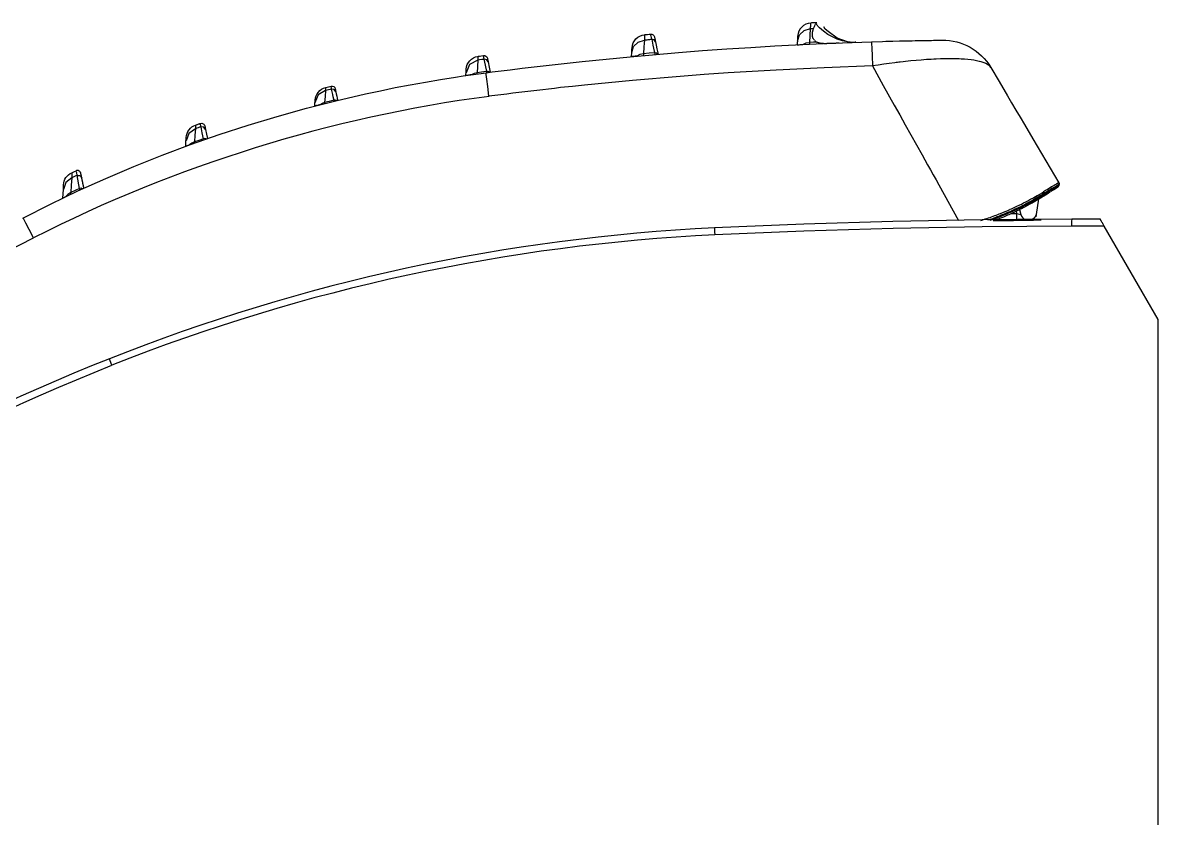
# Model space of a CAD drawing. Header units: millimetres. Extents: x 1291 to 5660, y 748 to 2981.
# Drawn here: x 2587.8 to 2752.1, y 1925.6 to 2040.8 of the extents above; entities that cross this region are included whole.
import ezdxf

# ---------------------------------------------------------------- set-up
doc = ezdxf.new("R2010")
doc.units = ezdxf.units.MM

msp = doc.modelspace()

# ---------------------------------------------------------------- linework, layer by layer
for points in [[(2708.35, 2037.97), (2707.93, 2037.95, -0.210538), (2702.58, 2040.65), (2702.62, 2040.7), (2702.7, 2040.78), (2702.72, 2040.8), (2702.73, 2040.8), (2702.62, 2040.8), (2702.5, 2040.79), (2702.39, 2040.79), (2702.27, 2040.78), (2702.05, 2040.78), (2701.95, 2040.77), (2701.84, 2040.76, 0.383441), (2699.93, 2038.87), (2699.93, 2038.82), (2699.92, 2038.77), (2699.92, 2038.68), (2699.91, 2038.58), (2699.9, 2038.46), (2699.9, 2038.31), (2699.89, 2038.13), (2699.87, 2037.87), (2699.85, 2037.61)], [(2587.8, 2012.53), (2591.77, 2014.53), (2595.77, 2016.45), (2599.81, 2018.26), (2603.87, 2019.99), (2607.95, 2021.62), (2612.07, 2023.16), (2616.22, 2024.61), (2620.4, 2025.97), (2624.6, 2027.24), (2628.83, 2028.42), (2633.09, 2029.5), (2637.38, 2030.5), (2639.54, 2030.96), (2641.7, 2031.4), (2643.87, 2031.82), (2646.05, 2032.21), (2648.23, 2032.58), (2650.43, 2032.93), (2651.52, 2033.09), (2652.62, 2033.25), (2653.73, 2033.41), (2654.83, 2033.55), (2655.7, 2033.67), (2656.57, 2033.78), (2657.44, 2033.89), (2658.3, 2033.99), (2660.04, 2034.21), (2661.78, 2034.42), (2663.52, 2034.62), (2665.26, 2034.81), (2667, 2035), (2668.74, 2035.19), (2675.7, 2035.88), (2682.67, 2036.48), (2686.16, 2036.76), (2689.66, 2037), (2693.15, 2037.23), (2696.64, 2037.44), (2703.64, 2037.78), (2710.63, 2038.05), (2712.19, 2038.09), (2712.7, 2038.11), (2712.82, 2038.11), (2712.95, 2038.11), (2713.08, 2038.12), (2713.21, 2038.12), (2713.45, 2038.13), (2713.71, 2038.13), (2714.68, 2038.16), (2715.16, 2038.17), (2715.62, 2038.18), (2715.68, 2038.18), (2715.96, 2038.19), (2716.08, 2038.19), (2716.3, 2038.19), (2716.51, 2038.2), (2716.93, 2038.21), (2717.33, 2038.22), (2717.71, 2038.22), (2718.08, 2038.23), (2718.17, 2038.23), (2718.25, 2038.23), (2718.59, 2038.24), (2718.75, 2038.24), (2719.04, 2038.24), (2719.32, 2038.25), (2719.57, 2038.26), (2719.8, 2038.26), (2720, 2038.26), (2720.48, 2038.27), (2720.59, 2038.27), (2720.84, 2038.27, -0.269058), (2727.87, 2034.33), (2729.08, 2032.28), (2730.29, 2030.22), (2730.9, 2029.18), (2731.52, 2028.15), (2732.14, 2027.11), (2732.75, 2026.07), (2733.98, 2023.97), (2735.23, 2021.87), (2735.85, 2020.81), (2736.48, 2019.75), (2737.1, 2018.69), (2737.74, 2017.63), (2737.72, 2017.63), (2737.69, 2017.62), (2737.65, 2017.59), (2737.58, 2017.56), (2737.55, 2017.54), (2737.5, 2017.51), (2737.48, 2017.5), (2737.45, 2017.49), (2737.4, 2017.46), (2737.29, 2017.39), (2737.15, 2017.31), (2737.12, 2017.3), (2737.09, 2017.27), (2737.04, 2017.25), (2737.01, 2017.23), (2736.93, 2017.18)], [(2675.94, 2035.9), (2675.92, 2035.9), (2675.89, 2035.9), (2675.89, 2035.9), (2675.92, 2036.48), (2675.93, 2036.64), (2675.94, 2036.78), (2675.95, 2036.91), (2675.95, 2037), (2675.96, 2037.08), (2675.96, 2037.14), (2675.96, 2037.17), (2675.96, 2037.18, -0.371028), (2677.77, 2039.07), (2677.87, 2039.08), (2677.97, 2039.09), (2678.08, 2039.1), (2678.19, 2039.11), (2678.42, 2039.13), (2678.54, 2039.14), (2678.66, 2039.16), (2678.75, 2039.16), (2678.84, 2039.14), (2678.93, 2039.11), (2679.01, 2039.06), (2679.07, 2039), (2679.13, 2038.93), (2679.17, 2038.85), (2679.2, 2038.76), (2679.2, 2038.75), (2679.21, 2038.71), (2679.22, 2038.65), (2679.24, 2038.57), (2679.26, 2038.47), (2679.29, 2038.34), (2679.32, 2038.19), (2679.35, 2038.02), (2679.45, 2037.53), (2679.55, 2037.04), (2679.64, 2036.64), (2679.72, 2036.24), (2679.7, 2036.24), (2679.68, 2036.23)], [(2653.64, 2035.93), (2653.64, 2035.89), (2653.64, 2035.79), (2653.63, 2035.62), (2653.62, 2035.38), (2653.58, 2034.47), (2653.53, 2033.56), (2653.1, 2033.46), (2652.71, 2033.27, 0.00277), (2651.9, 2033.15), (2651.91, 2033.36), (2651.93, 2033.56), (2651.94, 2033.79), (2651.95, 2033.95), (2651.96, 2034.04), (2651.96, 2034.07, -0.34852), (2653.64, 2035.93), (2653.74, 2035.94), (2653.84, 2035.96), (2654.44, 2036.06, -0.399197), (2655.02, 2035.67), (2655.02, 2035.63), (2655.04, 2035.53), (2655.08, 2035.37), (2655.13, 2035.13), (2655.28, 2034.38), (2655.43, 2033.63), (2655.41, 2033.63), (2655.4, 2033.63)], [(2630.08, 2028.75), (2630.07, 2028.74), (2630.06, 2028.74), (2630.05, 2028.74), (2630.04, 2028.74), (2630.05, 2028.96), (2630.07, 2029.2), (2630.08, 2029.38), (2630.09, 2029.5), (2630.09, 2029.58), (2630.1, 2029.61, -0.327318), (2631.62, 2031.43), (2632.2, 2031.57), (2632.42, 2031.62, -0.414276), (2633.01, 2031.23), (2633.01, 2031.21), (2633.03, 2031.13), (2633.05, 2031), (2633.09, 2030.82), (2633.16, 2030.5), (2633.22, 2030.19), (2633.28, 2029.88), (2633.35, 2029.57), (2633.34, 2029.57), (2633.33, 2029.56)], [(2611.39, 2022.92), (2611.38, 2022.91), (2611.36, 2022.9), (2611.36, 2022.9), (2611.38, 2023.3), (2611.4, 2023.69), (2611.41, 2023.91), (2611.42, 2024.06), (2611.43, 2024.16), (2611.43, 2024.19, -0.309389), (2612.8, 2025.99), (2612.9, 2026.03), (2613, 2026.06), (2613.09, 2026.09), (2613.17, 2026.11), (2613.24, 2026.14), (2613.31, 2026.16), (2613.36, 2026.18), (2613.41, 2026.19), (2613.43, 2026.2), (2613.45, 2026.21), (2613.47, 2026.21), (2613.49, 2026.22, -0.454178), (2614.13, 2025.85), (2614.14, 2025.81), (2614.16, 2025.72), (2614.19, 2025.57), (2614.23, 2025.36), (2614.37, 2024.69), (2614.51, 2024.03)], [(2595.34, 2018.57), (2595.05, 2018.44), (2594.86, 2018.36), (2594.79, 2017.28), (2594.72, 2016.2), (2594.29, 2015.94), (2593.94, 2015.58, 0.00793), (2593.59, 2015.42), (2593.62, 2016.03), (2593.65, 2016.64), (2593.66, 2016.8), (2593.66, 2016.94), (2593.67, 2017.06), (2593.67, 2017.16), (2593.67, 2017.23), (2593.67, 2017.29), (2593.68, 2017.32)], [(2593.68, 2017.33, -0.28784), (2594.88, 2019.09), (2595.19, 2019.23), (2595.49, 2019.36)], [(2732.04, 2013.74), (2732.21, 2013.04, 0.271728), (2732.91, 2012.31)], [(2743.72, 2012.37), (2739.59, 2012.37), (2726.66, 2012.27), (2713.73, 2012.03), (2700.81, 2011.63), (2687.89, 2011.09, 0.082921), (2600.31, 1992.15, 0.072479), (2523.62, 1947.92), (2522.91, 1947.36), (2521.5, 1946.24), (2520.8, 1945.67), (2520.77, 1945.65), (2520.72, 1945.6)], [(2744.31, 2011.36), (2741.94, 2011.36), (2739.58, 2011.36), (2726.66, 2011.26), (2713.75, 2011.02), (2700.84, 2010.62), (2687.93, 2010.08, 0.082866), (2600.68, 1991.21)], [(2521.12, 1945.06), (2521.12, 1945.04), (2521.13, 1945.02), (2521.16, 1944.97), (2521.17, 1944.93), (2521.22, 1944.84), (2521.26, 1944.75), (2521.63, 1945.05), (2522, 1945.35), (2522.37, 1945.65), (2522.74, 1945.94), (2523.49, 1946.54), (2524.23, 1947.13, -0.072517), (2600.68, 1991.21), (2600.41, 1991.87), (2600.31, 1992.15)]]:
    msp.add_lwpolyline(points, format="xyb")
for points in [[(2699.89, 2038.13), (2700.18, 2039.04), (2700.87, 2039.7), (2701.8, 2039.97), (2702.02, 2039.98), (2702.24, 2039.99), (2702.25, 2039.99)], [(2700.28, 2037.63), (2700.32, 2037.63), (2700.37, 2037.63), (2700.47, 2037.64), (2700.52, 2037.64), (2700.59, 2037.64), (2700.66, 2037.65), (2701.14, 2037.87), (2701.67, 2037.96), (2701.74, 2038.96), (2701.8, 2039.97), (2701.81, 2040.16), (2701.82, 2040.32), (2701.82, 2040.45), (2701.83, 2040.57), (2701.83, 2040.65), (2701.84, 2040.71), (2701.84, 2040.76)], [(2702.08, 2039.38), (2702.13, 2039.61), (2702.14, 2039.64), (2702.17, 2039.76), (2702.18, 2039.8), (2702.19, 2039.83), (2702.22, 2039.91), (2702.23, 2039.95), (2702.24, 2039.99)], [(2702.15, 2039.68), (2702.16, 2039.72)], [(2702.25, 2040.01), (2702.25, 2040.02)], [(2702.26, 2040.03), (2702.26, 2040.04), (2702.27, 2040.06)], [(2702.27, 2040.07), (2702.3, 2040.14), (2702.35, 2040.27), (2702.41, 2040.38), (2702.47, 2040.48), (2702.52, 2040.57), (2702.58, 2040.65)], [(2707.13, 2038.05), (2705.65, 2038.57), (2704.33, 2039.52), (2703.93, 2039.89), (2703.73, 2040.19)], [(2675.92, 2036.48), (2676.19, 2037.35), (2676.85, 2038.01), (2677.74, 2038.3), (2677.68, 2037.31), (2677.61, 2036.31), (2677.1, 2036.2), (2676.64, 2035.97), (2676.58, 2035.96), (2676.52, 2035.96)], [(2677.77, 2039.07), (2677.77, 2039.02), (2677.77, 2038.96), (2677.76, 2038.88), (2677.76, 2038.77), (2677.75, 2038.64), (2677.75, 2038.48), (2677.74, 2038.3), (2677.87, 2038.31), (2678.01, 2038.33), (2678.14, 2038.34), (2678.28, 2038.35), (2678.55, 2038.38), (2678.81, 2038.4), (2678.99, 2037.56), (2679.08, 2037.12), (2679.17, 2036.67), (2679.2, 2036.56), (2679.22, 2036.45), (2678.42, 2036.38), (2677.61, 2036.31), (2677.6, 2036.2), (2677.6, 2036.12), (2677.59, 2036.07), (2677.59, 2036.05)], [(2679.36, 2038.02), (2679.16, 2038.31), (2678.81, 2038.4), (2678.8, 2038.49), (2678.78, 2038.58), (2678.77, 2038.62), (2678.76, 2038.66), (2678.72, 2038.86), (2678.7, 2038.97), (2678.69, 2039.01), (2678.68, 2039.05), (2678.67, 2039.08), (2678.67, 2039.11), (2678.66, 2039.15), (2678.66, 2039.16)], [(2702.06, 2039.14), (2702.07, 2039.31), (2702.08, 2039.35)], [(2702.22, 2038.47), (2702.18, 2038.53), (2702.15, 2038.59), (2702.13, 2038.65), (2702.11, 2038.71), (2702.09, 2038.77), (2702.08, 2038.84), (2702.06, 2038.97), (2702.06, 2039.04), (2702.06, 2039.21)], [(2702.09, 2039.42), (2702.12, 2039.56)], [(2702.11, 2039.5), (2702.11, 2039.53)], [(2702.25, 2038.43), (2702.24, 2038.43)], [(2702.28, 2038.37), (2702.28, 2038.38), (2702.27, 2038.39), (2702.27, 2038.39)], [(2702.37, 2038.28), (2702.36, 2038.28), (2702.27, 2038.39)], [(2702.31, 2038.33), (2702.31, 2038.34)], [(2702.44, 2038.21), (2702.43, 2038.21), (2702.42, 2038.22)], [(2702.51, 2038.15), (2702.5, 2038.16)], [(2702.55, 2038.12), (2702.55, 2038.12), (2702.54, 2038.12), (2702.53, 2038.13)], [(2702.6, 2038.08), (2702.6, 2038.09)], [(2702.63, 2038.06), (2702.63, 2038.06), (2702.62, 2038.07)], [(2715.8, 2038.18), (2715.85, 2038.19)], [(2718.34, 2038.23), (2718.43, 2038.24)], [(2720.21, 2038.26), (2720.23, 2038.27)], [(2720.75, 2038.27), (2720.81, 2038.27)], [(2679.68, 2036.24), (2679.48, 2036.41), (2679.22, 2036.45), (2679.24, 2036.34), (2679.26, 2036.26), (2679.26, 2036.25), (2679.26, 2036.22)], [(2699.86, 2037.61), (2699.86, 2037.61), (2700.08, 2037.62), (2700.11, 2037.62), (2700.17, 2037.62), (2700.24, 2037.63)], [(2699.94, 2037.61), (2699.97, 2037.61)], [(2700.01, 2037.61), (2700.03, 2037.62)], [(2702.73, 2038.01), (2702.2, 2037.99), (2701.66, 2037.96), (2701.65, 2037.84), (2701.64, 2037.76), (2701.64, 2037.71), (2701.64, 2037.69)], [(2702.73, 2038.01), (2702.82, 2037.97), (2702.92, 2037.94), (2702.95, 2037.93), (2702.98, 2037.92)], [(2702.98, 2037.92), (2702.99, 2037.91)], [(2703, 2037.91), (2703, 2037.91), (2703.01, 2037.91), (2703.01, 2037.91), (2703.04, 2037.9), (2703.07, 2037.89), (2703.11, 2037.88), (2703.15, 2037.87), (2703.17, 2037.87), (2703.19, 2037.87)], [(2703.2, 2037.87), (2703.2, 2037.86)], [(2703.21, 2037.86), (2703.22, 2037.86), (2703.24, 2037.86), (2703.43, 2037.83), (2703.65, 2037.82)], [(2703.7, 2037.82), (2703.72, 2037.81), (2704.13, 2037.81), (2704.2, 2037.82), (2704.35, 2037.82), (2704.37, 2037.82)], [(2704.26, 2037.82), (2704.3, 2037.82)], [(2704.4, 2037.82), (2704.55, 2037.83), (2704.69, 2037.83)], [(2704.71, 2037.83), (2704.72, 2037.84), (2704.83, 2037.84), (2704.91, 2037.84), (2704.99, 2037.85), (2705.37, 2037.86), (2705.45, 2037.86)], [(2704.76, 2037.84), (2704.8, 2037.84)], [(2705.04, 2037.85), (2705.1, 2037.85)], [(2705.14, 2037.85), (2705.15, 2037.86)], [(2705.23, 2037.86), (2705.29, 2037.86)], [(2705.48, 2037.86), (2705.61, 2037.87), (2705.76, 2037.87), (2705.92, 2037.88)], [(2705.51, 2037.87), (2705.58, 2037.87)], [(2707.98, 2037.96), (2707.97, 2037.95)], [(2708.08, 2037.96), (2708.06, 2037.96)], [(2708.1, 2037.97), (2708.23, 2037.97)], [(2708.28, 2037.97), (2708.27, 2037.97)], [(2708.33, 2037.97), (2708.32, 2037.97)], [(2710.63, 2038.05), (2710.64, 2037.81), (2710.66, 2037.11), (2710.7, 2036), (2710.74, 2034.54)], [(2655.35, 2033.62), (2655.15, 2033.73), (2654.93, 2033.75), (2654.75, 2034.64), (2654.56, 2035.52), (2654.44, 2035.5), (2654.33, 2035.48), (2654.21, 2035.47), (2653.86, 2035.41), (2653.62, 2035.38), (2652.45, 2034.76), (2651.93, 2033.56)], [(2653.94, 2035.98), (2653.97, 2035.98), (2653.99, 2035.99)], [(2654.45, 2036.06), (2654.44, 2036.06)], [(2655.13, 2035.13), (2654.92, 2035.44), (2654.56, 2035.52), (2654.55, 2035.59), (2654.53, 2035.65), (2654.52, 2035.7), (2654.49, 2035.85), (2654.48, 2035.93), (2654.45, 2036.03), (2654.45, 2036.04), (2654.45, 2036.05)], [(2676.1, 2035.92), (2676.06, 2035.91), (2676.03, 2035.91), (2676, 2035.91), (2675.97, 2035.9)], [(2676.33, 2035.94), (2676.29, 2035.93), (2676.25, 2035.93), (2676.18, 2035.93), (2676.12, 2035.92)], [(2676.44, 2035.95), (2676.41, 2035.94), (2676.37, 2035.94)], [(2676.49, 2035.95), (2676.47, 2035.95)], [(2679.27, 2036.21), (2679.27, 2036.2)], [(2726.47, 2035.14), (2726.27, 2035.2), (2726.18, 2035.21), (2725.83, 2035.29), (2725.44, 2035.36), (2725.02, 2035.42), (2724.57, 2035.47), (2724.1, 2035.51), (2723.59, 2035.54), (2723.32, 2035.56), (2723.05, 2035.56), (2722.97, 2035.57), (2722.76, 2035.57), (2722.62, 2035.57), (2722.47, 2035.58), (2721.88, 2035.58), (2721.26, 2035.57), (2720.62, 2035.56), (2719.96, 2035.53), (2719.62, 2035.52), (2719.27, 2035.5), (2719.1, 2035.49), (2718.92, 2035.48), (2718.83, 2035.48), (2718.74, 2035.47), (2718.65, 2035.46), (2718.56, 2035.46), (2717.83, 2035.4), (2717.09, 2035.34), (2716.33, 2035.27), (2715.56, 2035.19), (2715.18, 2035.14), (2714.78, 2035.1), (2714.58, 2035.08), (2714.39, 2035.05), (2714.19, 2035.03), (2713.99, 2035.01), (2713.18, 2034.9), (2712.38, 2034.79), (2711.56, 2034.67), (2710.74, 2034.54), (2712.32, 2031.72), (2713.91, 2028.88), (2714.71, 2027.45), (2715.51, 2026.02), (2716.31, 2024.58), (2717.12, 2023.13), (2717.93, 2021.68), (2718.74, 2020.23), (2719.14, 2019.5), (2719.55, 2018.77), (2719.96, 2018.04), (2720.37, 2017.31), (2723.23, 2012.16)], [(2722.9, 2035.57), (2722.83, 2035.57)], [(2727.87, 2034.33), (2727.77, 2034.47), (2727.64, 2034.59), (2727.48, 2034.72), (2727.28, 2034.83), (2727.06, 2034.94), (2726.8, 2035.04), (2726.66, 2035.09), (2726.51, 2035.13)], [(2654.97, 2033.57), (2654.97, 2033.58), (2654.96, 2033.62), (2654.96, 2033.64), (2654.95, 2033.67), (2654.94, 2033.71), (2654.93, 2033.75), (2654.88, 2033.75), (2654.84, 2033.74), (2654.18, 2033.65), (2653.53, 2033.56), (2653.52, 2033.48), (2653.51, 2033.42), (2653.51, 2033.39), (2653.51, 2033.38)], [(2710.74, 2034.54), (2703.79, 2034.28), (2696.83, 2033.95), (2693.36, 2033.75), (2689.88, 2033.53), (2686.41, 2033.29), (2682.94, 2033.02), (2676.01, 2032.44), (2669.08, 2031.76), (2667.35, 2031.58), (2665.62, 2031.4), (2664.76, 2031.3), (2663.89, 2031.2), (2663.03, 2031.1), (2662.16, 2031), (2660.44, 2030.8), (2658.71, 2030.59), (2657.84, 2030.48), (2657.41, 2030.42), (2656.98, 2030.37), (2656.12, 2030.26), (2655.25, 2030.15), (2655.07, 2031.57), (2654.94, 2032.65), (2654.86, 2033.33), (2654.83, 2033.55)], [(2655.39, 2033.63), (2655.37, 2033.62), (2655.35, 2033.62)], [(2633.19, 2029.53), (2633.01, 2029.59), (2632.81, 2029.58), (2632.8, 2029.66), (2632.78, 2029.75), (2632.71, 2030.08), (2632.65, 2030.41), (2632.56, 2030.81), (2632.48, 2031.2), (2632.47, 2031.25), (2632.46, 2031.3), (2632.45, 2031.34), (2632.44, 2031.39), (2632.43, 2031.45), (2632.42, 2031.51), (2632.41, 2031.59), (2632.39, 2031.62)], [(2631.62, 2031.43), (2631.62, 2031.4), (2631.61, 2031.32), (2631.61, 2031.18), (2631.6, 2030.99), (2630.54, 2030.34), (2630.07, 2029.2)], [(2633.09, 2030.82), (2632.87, 2031.14), (2632.48, 2031.2), (2632.37, 2031.18), (2632.26, 2031.15), (2632.04, 2031.1), (2631.82, 2031.04), (2631.6, 2030.99), (2631.54, 2030.12), (2631.47, 2029.25), (2631.1, 2029.12), (2630.75, 2028.92)], [(2630.13, 2028.76), (2630.11, 2028.76)], [(2630.2, 2028.78), (2630.18, 2028.77), (2630.16, 2028.77)], [(2630.48, 2028.85), (2630.43, 2028.84), (2630.4, 2028.83), (2630.36, 2028.82), (2630.3, 2028.8), (2630.24, 2028.79), (2630.22, 2028.78)], [(2630.57, 2028.87), (2630.55, 2028.87), (2630.52, 2028.86)], [(2630.68, 2028.91), (2630.66, 2028.89), (2630.63, 2028.89)], [(2630.76, 2028.92), (2630.72, 2028.91)], [(2632.84, 2029.44), (2632.84, 2029.45), (2632.83, 2029.48), (2632.83, 2029.5), (2632.82, 2029.52), (2632.82, 2029.55), (2632.81, 2029.58), (2632.14, 2029.42), (2631.47, 2029.25), (2631.46, 2029.18), (2631.45, 2029.14), (2631.44, 2029.11), (2631.44, 2029.1)], [(2633.29, 2029.55), (2633.25, 2029.54), (2633.23, 2029.54), (2633.21, 2029.53), (2633.19, 2029.53)], [(2612.8, 2025.99), (2612.79, 2025.96), (2612.79, 2025.85), (2612.78, 2025.69), (2612.77, 2025.45), (2611.81, 2024.78), (2611.41, 2023.69)], [(2614.23, 2025.36), (2614, 2025.69), (2613.58, 2025.73), (2613.48, 2025.69), (2613.38, 2025.66), (2613.28, 2025.62), (2613.18, 2025.59), (2612.98, 2025.52), (2612.77, 2025.45), (2612.7, 2024.5), (2612.63, 2023.54), (2612.23, 2023.36), (2611.89, 2023.1)], [(2614.34, 2023.97), (2614.14, 2024.03), (2613.93, 2024), (2613.76, 2024.86), (2613.58, 2025.73), (2613.57, 2025.78), (2613.56, 2025.84), (2613.55, 2025.89), (2613.54, 2025.94), (2613.52, 2026.03), (2613.51, 2026.1), (2613.5, 2026.15), (2613.49, 2026.19), (2613.49, 2026.2), (2613.49, 2026.21), (2613.49, 2026.22)], [(2613.95, 2023.92), (2613.95, 2023.93), (2613.94, 2023.96), (2613.93, 2024), (2613.28, 2023.77), (2612.63, 2023.54), (2612.62, 2023.46), (2612.6, 2023.4), (2612.6, 2023.36), (2612.6, 2023.35)], [(2613.95, 2023.88), (2613.95, 2023.89)], [(2613.97, 2023.84), (2613.96, 2023.85)], [(2611.66, 2023.01), (2611.63, 2023), (2611.58, 2022.99), (2611.56, 2022.97), (2611.53, 2022.97), (2611.52, 2022.96), (2611.48, 2022.95), (2611.45, 2022.94), (2611.43, 2022.93), (2611.41, 2022.92)], [(2611.89, 2023.1), (2611.84, 2023.08), (2611.8, 2023.06), (2611.76, 2023.05), (2611.72, 2023.04), (2611.69, 2023.02)], [(2594.88, 2019.09), (2594.87, 2019.08), (2594.87, 2019.05), (2594.87, 2018.99), (2594.87, 2018.91), (2594.87, 2018.68), (2594.86, 2018.53), (2594.86, 2018.36), (2594, 2017.67), (2593.65, 2016.64)], [(2595.59, 2018.89), (2595.59, 2018.86), (2595.61, 2018.78), (2595.63, 2018.7), (2595.53, 2018.66), (2595.43, 2018.62)], [(2595.49, 2019.36), (2595.49, 2019.35), (2595.49, 2019.34), (2595.5, 2019.32), (2595.51, 2019.27)], [(2595.52, 2019.2), (2595.54, 2019.1), (2595.57, 2018.99), (2595.57, 2018.96), (2595.58, 2018.92)], [(2596.57, 2016.81), (2596.54, 2016.8), (2596.51, 2016.79), (2596.48, 2016.77), (2596.25, 2016.84), (2596.01, 2016.79), (2595.63, 2018.7), (2596.06, 2018.69), (2596.32, 2018.35)], [(2596.04, 2016.62), (2596.04, 2016.63), (2596.03, 2016.7), (2596.01, 2016.79), (2595.36, 2016.5), (2594.72, 2016.2), (2594.7, 2016.08), (2594.69, 2016), (2594.68, 2015.95), (2594.68, 2015.94)], [(2596.62, 2016.83), (2596.6, 2016.83)], [(2727.79, 2012.2), (2728.12, 2012.31), (2728.34, 2012.4), (2728.56, 2012.48), (2728.99, 2012.64), (2729.41, 2012.81), (2729.82, 2012.98), (2730.22, 2013.14), (2730.42, 2013.23), (2730.61, 2013.31), (2731, 2013.49), (2731.37, 2013.65), (2731.72, 2013.82), (2732.07, 2013.99), (2732.41, 2014.16), (2732.49, 2014.2), (2732.73, 2014.32), (2732.89, 2014.41), (2733.05, 2014.49), (2733.35, 2014.65), (2733.64, 2014.8), (2733.78, 2014.88), (2733.92, 2014.96), (2734.05, 2015.04), (2734.19, 2015.11), (2734.45, 2015.26), (2734.7, 2015.4), (2734.93, 2015.54), (2735.05, 2015.61), (2735.16, 2015.68), (2735.38, 2015.81), (2735.58, 2015.94), (2735.67, 2015.99), (2735.76, 2016.05), (2736.22, 2016.33), (2736.62, 2016.58), (2736.67, 2016.61), (2736.71, 2016.64), (2736.75, 2016.66), (2736.79, 2016.69), (2736.88, 2016.75), (2736.96, 2016.79), (2737.03, 2016.84), (2737.1, 2016.88), (2737.14, 2016.9), (2737.21, 2016.94), (2737.23, 2016.96), (2737.45, 2017.09), (2737.61, 2017.19), (2737.66, 2017.22), (2737.7, 2017.24), (2737.71, 2017.25)], [(2736.85, 2017.13), (2736.66, 2017.02), (2736.46, 2016.9), (2736.25, 2016.77), (2736.02, 2016.63), (2735.9, 2016.56), (2735.77, 2016.48), (2735.64, 2016.4), (2735.5, 2016.32)], [(2737.07, 2016.99), (2736.99, 2016.94), (2736.91, 2016.89), (2736.73, 2016.79), (2736.53, 2016.66), (2736.32, 2016.54), (2736.09, 2016.39), (2735.98, 2016.32), (2735.85, 2016.24), (2735.79, 2016.2), (2735.72, 2016.16), (2735.69, 2016.14), (2735.66, 2016.12), (2735.64, 2016.11), (2735.62, 2016.1), (2735.62, 2016.1), (2735.61, 2016.09), (2735.6, 2016.09)], [(2737.44, 2016.9), (2737.39, 2016.87), (2737.23, 2016.77), (2737.02, 2016.63), (2736.99, 2016.61), (2736.96, 2016.6), (2736.92, 2016.57)], [(2737.14, 2017.04), (2737.11, 2017.01)], [(2737.5, 2017.26), (2737.48, 2017.24), (2737.45, 2017.22), (2737.34, 2017.16), (2737.21, 2017.08), (2737.18, 2017.06)], [(2737.73, 2017.62), (2737.76, 2017.57), (2737.77, 2017.52), (2737.77, 2017.46), (2737.77, 2017.4), (2737.75, 2017.33), (2737.73, 2017.26), (2737.72, 2017.21), (2737.7, 2017.16), (2737.68, 2017.12), (2737.65, 2017.08), (2737.62, 2017.04), (2737.59, 2017.01), (2737.55, 2016.97), (2737.51, 2016.95), (2737.51, 2016.94), (2737.5, 2016.94), (2737.48, 2016.93)], [(2737.76, 2017.4), (2737.74, 2017.4), (2737.73, 2017.39), (2737.69, 2017.36), (2737.62, 2017.33), (2737.59, 2017.3), (2737.55, 2017.28), (2737.52, 2017.27)], [(2737.72, 2017.25), (2737.73, 2017.26), (2737.73, 2017.26)], [(2596.05, 2016.6), (2596.04, 2016.61)], [(2596.05, 2016.57), (2596.05, 2016.58), (2596.05, 2016.59)], [(2726.45, 2012.18), (2726.61, 2012.23), (2726.73, 2012.27), (2726.85, 2012.31), (2726.97, 2012.35), (2727.09, 2012.39), (2727.32, 2012.47), (2727.55, 2012.55), (2727.78, 2012.62), (2728.01, 2012.71), (2728.23, 2012.79), (2728.45, 2012.87), (2728.67, 2012.95), (2728.89, 2013.04), (2729.1, 2013.12), (2729.31, 2013.2), (2729.73, 2013.37), (2730.13, 2013.54), (2730.33, 2013.63), (2730.52, 2013.71), (2730.62, 2013.76), (2730.71, 2013.8), (2730.9, 2013.88), (2731.27, 2014.05), (2731.63, 2014.22), (2731.98, 2014.39), (2732.32, 2014.55), (2732.64, 2014.71), (2732.95, 2014.88), (2733.26, 2015.04), (2733.54, 2015.19), (2733.83, 2015.34), (2733.97, 2015.42), (2734.1, 2015.5), (2734.36, 2015.64), (2734.61, 2015.78), (2734.73, 2015.85), (2734.97, 2015.99), (2735.3, 2016.19), (2735.51, 2016.32), (2735.53, 2016.29), (2735.55, 2016.27), (2735.56, 2016.24), (2735.57, 2016.21), (2735.58, 2016.17), (2735.59, 2016.14), (2735.59, 2016.11), (2735.59, 2016.08), (2735.58, 2016.01), (2735.58, 2015.94), (2735.57, 2015.88), (2735.56, 2015.84), (2735.54, 2015.78), (2735.52, 2015.74), (2735.49, 2015.7), (2735.46, 2015.66), (2735.43, 2015.63), (2735.39, 2015.6)], [(2735.59, 2016.08), (2735.39, 2015.95), (2735.17, 2015.82), (2735.06, 2015.75), (2734.82, 2015.61), (2734.7, 2015.54), (2734.45, 2015.39), (2734.19, 2015.25), (2734.06, 2015.17), (2733.64, 2014.94), (2733.35, 2014.78), (2733.05, 2014.62), (2732.74, 2014.46), (2732.42, 2014.29), (2732.08, 2014.12), (2731.73, 2013.96), (2731.38, 2013.79), (2731.01, 2013.62), (2730.82, 2013.53), (2730.72, 2013.49), (2730.63, 2013.44), (2730.43, 2013.36), (2730.23, 2013.27), (2729.83, 2013.1), (2729.41, 2012.93), (2728.99, 2012.76), (2728.77, 2012.68), (2728.55, 2012.59), (2728.33, 2012.51), (2728.11, 2012.43), (2727.65, 2012.27), (2727.46, 2012.2)], [(2736.45, 2016.28), (2736.41, 2016.25), (2736.02, 2016), (2735.56, 2015.71), (2735.47, 2015.66), (2735.38, 2015.6), (2735.18, 2015.47), (2734.96, 2015.34), (2734.85, 2015.27), (2734.74, 2015.21), (2734.63, 2015.14), (2734.51, 2015.07), (2734.26, 2014.92), (2734.01, 2014.78), (2733.87, 2014.7), (2733.74, 2014.63), (2733.46, 2014.47), (2733.18, 2014.32), (2732.88, 2014.16), (2732.57, 2014), (2732.41, 2013.92), (2732.33, 2013.88), (2732.25, 2013.84), (2731.92, 2013.67), (2731.58, 2013.51), (2731.23, 2013.34), (2730.86, 2013.17), (2730.77, 2013.13), (2730.68, 2013.09), (2730.58, 2013.05), (2730.49, 2013), (2730.29, 2012.92), (2730.1, 2012.84), (2729.71, 2012.67), (2729.3, 2012.51), (2728.5, 2012.2)], [(2734.77, 2015.29), (2734.46, 2013.06), (2734.28, 2012.6), (2733.9, 2012.29)], [(2735.56, 2015.71), (2735.7, 2015.85), (2735.76, 2016.05)], [(2736.54, 2016.33), (2736.5, 2016.31)], [(2736.89, 2016.55), (2736.82, 2016.51), (2736.74, 2016.46), (2736.67, 2016.41), (2736.59, 2016.36)], [(2730.71, 2013.36), (2730.8, 2013.4)], [(2730.9, 2013.2), (2731.66, 2013.2), (2731.59, 2013.52)], [(2585.48, 2007.66), (2589.34, 2009.67), (2588.7, 2010.87), (2588.22, 2011.78), (2587.91, 2012.34), (2587.8, 2012.53)], [(2728.25, 2012.15), (2728.42, 2012.16), (2728.64, 2012.16), (2728.85, 2012.16), (2729.25, 2012.17), (2729.66, 2012.17), (2730.05, 2012.18), (2730.43, 2012.18), (2730.62, 2012.18), (2730.8, 2012.19), (2730.9, 2012.19), (2731.08, 2012.19), (2731.17, 2012.19), (2731.53, 2012.2), (2731.86, 2012.2), (2732.19, 2012.21), (2732.5, 2012.21), (2732.76, 2012.22), (2733.01, 2012.22), (2733.25, 2012.23), (2733.48, 2012.23), (2733.79, 2012.23), (2733.89, 2012.24), (2734.08, 2012.24), (2734.26, 2012.25), (2734.3, 2012.25), (2734.57, 2012.25), (2734.7, 2012.26), (2734.83, 2012.26), (2734.93, 2012.26), (2735.02, 2012.27), (2735.1, 2012.27), (2735.16, 2012.27)], [(2733.98, 2012.31), (2734.57, 2012.32), (2735.15, 2012.33), (2734.3, 2012.32), (2733.44, 2012.31), (2731.79, 2012.3), (2730.2, 2012.28), (2729.43, 2012.27), (2728.67, 2012.27), (2728.51, 2012.27)], [(2731.67, 2012.29), (2731.66, 2012.63), (2731.66, 2013.2), (2732.06, 2013.07), (2732.21, 2013.04)], [(2733.59, 2012.23), (2733.64, 2012.23)], [(2734.46, 2013.06), (2734.41, 2012.7)], [(2734.42, 2012.25), (2734.5, 2012.25)], [(2739.59, 2012.37), (2739.58, 2012.07), (2739.58, 2011.36)], [(2743.75, 2012.33), (2743.75, 2012.33), (2743.74, 2012.34), (2743.73, 2012.36)], [(2743.82, 2012.22), (2743.8, 2012.23), (2743.79, 2012.26), (2743.78, 2012.28), (2743.76, 2012.3), (2743.76, 2012.32)], [(2743.92, 2012.03), (2743.91, 2012.05), (2743.87, 2012.12), (2743.83, 2012.18), (2743.83, 2012.19), (2743.82, 2012.21)], [(2752.12, 1851.75), (2752.12, 1851.75), (2752.13, 1851.75), (2752.13, 1997.82), (2752.12, 1997.83), (2752.11, 1997.84), (2744.31, 2011.36), (2744.26, 2011.45), (2744.2, 2011.54), (2744.15, 2011.63), (2744.14, 2011.65), (2744.12, 2011.68), (2744.12, 2011.7), (2744.1, 2011.72), (2744.05, 2011.81), (2744, 2011.89), (2743.98, 2011.93), (2743.95, 2011.97), (2743.94, 2011.99)], [(2687.89, 2011.09), (2687.9, 2010.8), (2687.9, 2010.72), (2687.9, 2010.56), (2687.91, 2010.47), (2687.91, 2010.37), (2687.92, 2010.28), (2687.92, 2010.18), (2687.93, 2010.08)], [(2687.89, 2010.92), (2687.9, 2010.86)], [(2752.13, 1988.41), (2752.11, 1997.84)]]:
    msp.add_lwpolyline(points)
msp.add_arc((2682.54, 1826.01), 205.95, 97.6125, 116.9059)
msp.add_open_spline([(2632.42, 2031.62), (2632.41, 2031.62), (2632.4, 2031.62), (2632.4, 2031.62)], degree=3)
msp.add_rational_spline([(2596.62, 2016.84), (2596.62, 2016.84), (2596.63, 2016.84), (2596.63, 2016.84), (2596.58, 2017.09), (2596.52, 2017.35), (2596.47, 2017.6), (2596.42, 2017.85), (2596.37, 2018.1), (2596.32, 2018.35), (2596.31, 2018.4), (2596.3, 2018.46), (2596.29, 2018.51), (2596.28, 2018.55), (2596.27, 2018.59), (2596.26, 2018.64), (2596.24, 2018.73), (2596.22, 2018.82), (2596.2, 2018.91), (2596.2, 2018.93), (2596.19, 2018.95), (2596.19, 2018.96), (2596.19, 2018.97), (2596.19, 2018.98), (2596.19, 2018.99), (2596.19, 2019), (2596.18, 2019), (2596.18, 2019.01), (2596.13, 2019.27), (2595.86, 2019.45), (2595.59, 2019.4), (2595.55, 2019.39), (2595.52, 2019.38), (2595.49, 2019.36)], [1, 1, 1, 1, 1, 1, 1, 1, 1, 1, 1, 1, 1, 1, 1, 1, 1, 1, 1, 1, 1, 1, 1, 1, 1, 1, 1, 1, 1, 1, 1, 0.99667314285, 0.99667314285, 1], degree=3, knots=[0, 0, 0, 0, 1, 1, 1, 2, 2, 2, 3, 3, 3, 4, 4, 4, 5, 5, 5, 6, 6, 6, 7, 7, 7, 8, 8, 8, 9, 9, 9, 10, 10, 10, 10.199889, 10.199889, 10.199889, 10.199889])

doc.saveas('drawing.dxf')
